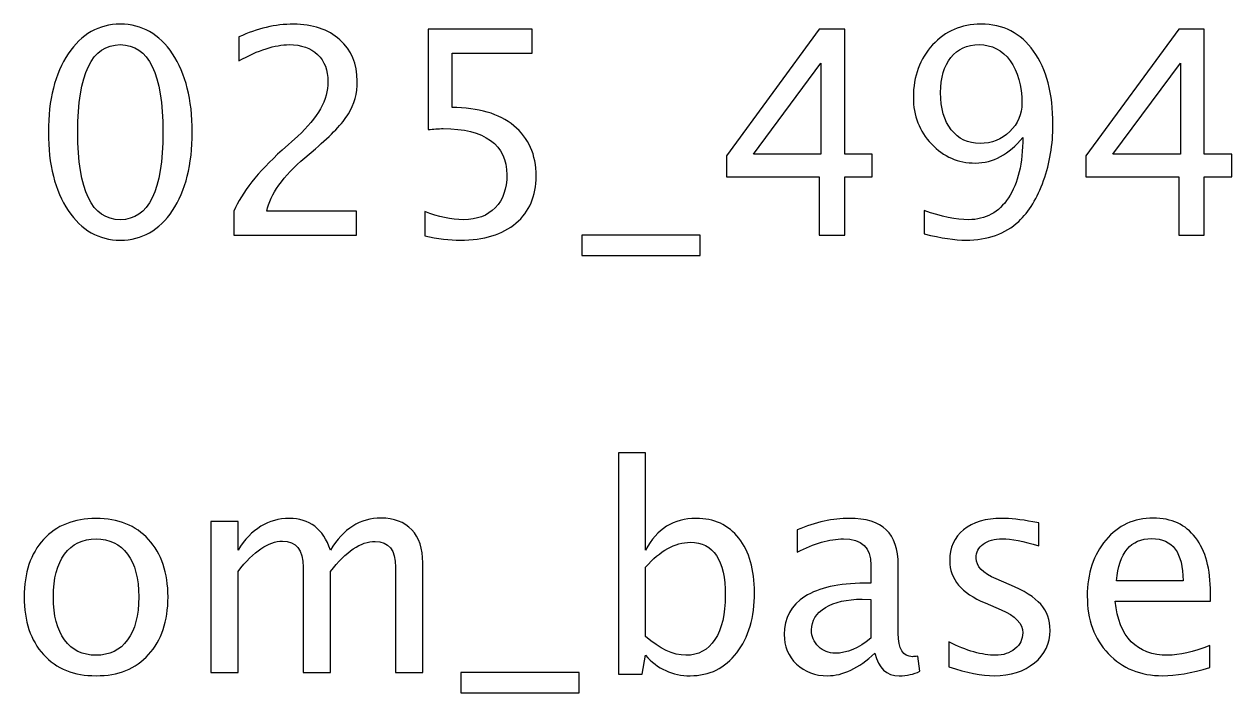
# Model space of a CAD drawing. Header units: centimetres. Extents: x -22 to 11.8, y -31.2 to 14.1.
# Drawn here: x 4.82 to 10.22, y 7.22 to 10.21 of the extents above; entities that cross this region are included whole.
import ezdxf

# ---------------------------------------------------------------- set-up
doc = ezdxf.new("R2010")
doc.units = ezdxf.units.CM
doc.header["$MEASUREMENT"] = 0
doc.layers.add('Layer 1', color=7, linetype='Continuous')

msp = doc.modelspace()

# ---------------------------------------------------------------- linework, layer by layer
at = {"layer": 'Layer 1'}
for points, knots in [([(5.2504, 9.24444), (5.15409, 9.24444), (5.07641, 9.28868), (5.01757, 9.37694), (5.01757, 9.37694), (4.95851, 9.46521), (4.92909, 9.58163), (4.92909, 9.72641), (4.92909, 9.72641), (4.92909, 9.87119), (4.95851, 9.9876), (5.01757, 10.07587), (5.01757, 10.07587), (5.07641, 10.16413), (5.15409, 10.20837), (5.2504, 10.20837), (5.2504, 10.20837), (5.34713, 10.20837), (5.42481, 10.16434), (5.48366, 10.07629), (5.48366, 10.07629), (5.54229, 9.98824), (5.57171, 9.87161), (5.57171, 9.72641), (5.57171, 9.72641), (5.57171, 9.58163), (5.54229, 9.46521), (5.48366, 9.37694), (5.48366, 9.37694), (5.42481, 9.28868), (5.34713, 9.24444), (5.2504, 9.24444)], [0, 0, 0, 0, 0.1111111, 0.1111111, 0.1111111, 0.1111111, 0.2222222, 0.2222222, 0.2222222, 0.2222222, 0.3333333, 0.3333333, 0.3333333, 0.3333333, 0.4444444, 0.4444444, 0.4444444, 0.4444444, 0.5555556, 0.5555556, 0.5555556, 0.5555556, 0.6666667, 0.6666667, 0.6666667, 0.6666667, 0.7777778, 0.7777778, 0.7777778, 0.7777778, 1, 1, 1, 1]), ([(5.75755, 9.2673), (5.75755, 9.2673), (5.75755, 9.37398), (5.75755, 9.37398), (5.75755, 9.37398), (5.79311, 9.45717), (5.86487, 9.54797), (5.97303, 9.64597), (5.97303, 9.64597), (5.97303, 9.64597), (6.04288, 9.70863), (6.04288, 9.70863), (6.04288, 9.70863), (6.13284, 9.79033), (6.17792, 9.87119), (6.17792, 9.95162), (6.17792, 9.95162), (6.17792, 10.00305), (6.16247, 10.04327), (6.13178, 10.07269), (6.13178, 10.07269), (6.10109, 10.10211), (6.05854, 10.11693), (6.00457, 10.11693), (6.00457, 10.11693), (5.94149, 10.11693), (5.86677, 10.0928), (5.78041, 10.04454), (5.78041, 10.04454), (5.78041, 10.04454), (5.78041, 10.15122), (5.78041, 10.15122), (5.78041, 10.15122), (5.8619, 10.18932), (5.94297, 10.20837), (6.02383, 10.20837), (6.02383, 10.20837), (6.10976, 10.20837), (6.17877, 10.1853), (6.23084, 10.13894), (6.23084, 10.13894), (6.2827, 10.09259), (6.30873, 10.03121), (6.30873, 9.95458), (6.30873, 9.95458), (6.30873, 9.89955), (6.29561, 9.85065), (6.26936, 9.80811), (6.26936, 9.80811), (6.2429, 9.76535), (6.19401, 9.71371), (6.12225, 9.65275), (6.12225, 9.65275), (6.12225, 9.65275), (6.07505, 9.61253), (6.07505, 9.61253), (6.07505, 9.61253), (5.97684, 9.52934), (5.92011, 9.44976), (5.90487, 9.37398), (5.90487, 9.37398), (5.90487, 9.37398), (6.30492, 9.37398), (6.30492, 9.37398), (6.30492, 9.37398), (6.30492, 9.37398), (6.30492, 9.2673), (6.30492, 9.2673), (6.30492, 9.2673), (6.30492, 9.2673), (5.75755, 9.2673), (5.75755, 9.2673)], [0, 0, 0, 0, 0.0526316, 0.0526316, 0.0526316, 0.0526316, 0.1052632, 0.1052632, 0.1052632, 0.1052632, 0.1578947, 0.1578947, 0.1578947, 0.1578947, 0.2105263, 0.2105263, 0.2105263, 0.2105263, 0.2631579, 0.2631579, 0.2631579, 0.2631579, 0.3157895, 0.3157895, 0.3157895, 0.3157895, 0.3684211, 0.3684211, 0.3684211, 0.3684211, 0.4210526, 0.4210526, 0.4210526, 0.4210526, 0.4736842, 0.4736842, 0.4736842, 0.4736842, 0.5263158, 0.5263158, 0.5263158, 0.5263158, 0.5789474, 0.5789474, 0.5789474, 0.5789474, 0.6315789, 0.6315789, 0.6315789, 0.6315789, 0.6842105, 0.6842105, 0.6842105, 0.6842105, 0.7368421, 0.7368421, 0.7368421, 0.7368421, 0.7894737, 0.7894737, 0.7894737, 0.7894737, 0.8421053, 0.8421053, 0.8421053, 0.8421053, 0.8947368, 0.8947368, 0.8947368, 0.8947368, 1, 1, 1, 1]), ([(8.8411, 9.27238), (8.8411, 9.27238), (8.8411, 9.37652), (8.8411, 9.37652), (8.8411, 9.37652), (8.91878, 9.34943), (8.98482, 9.33588), (9.03943, 9.33588), (9.03943, 9.33588), (9.11542, 9.33588), (9.1749, 9.36827), (9.21766, 9.43304), (9.21766, 9.43304), (9.26041, 9.49781), (9.28179, 9.58798), (9.28179, 9.70333), (9.28179, 9.70333), (9.21977, 9.62692), (9.14929, 9.58861), (9.07012, 9.58861), (9.07012, 9.58861), (8.99287, 9.58861), (8.92725, 9.61697), (8.87349, 9.67391), (8.87349, 9.67391), (8.81972, 9.73085), (8.79284, 9.80007), (8.79284, 9.88198), (8.79284, 9.88198), (8.79284, 9.97596), (8.82142, 10.05385), (8.87878, 10.11566), (8.87878, 10.11566), (8.93593, 10.17747), (9.00789, 10.20837), (9.09468, 10.20837), (9.09468, 10.20837), (9.19437, 10.20837), (9.2729, 10.16837), (9.33026, 10.08836), (9.33026, 10.08836), (9.38762, 10.00835), (9.41641, 9.89891), (9.41641, 9.75985), (9.41641, 9.75985), (9.41641, 9.67137), (9.40265, 9.58819), (9.37492, 9.51029), (9.37492, 9.51029), (9.3472, 9.43219), (9.31015, 9.37165), (9.26338, 9.32826), (9.26338, 9.32826), (9.20369, 9.27238), (9.12495, 9.24444), (9.02758, 9.24444), (9.02758, 9.24444), (8.97953, 9.24444), (8.91751, 9.25375), (8.8411, 9.27238)], [0, 0, 0, 0, 0.0625, 0.0625, 0.0625, 0.0625, 0.125, 0.125, 0.125, 0.125, 0.1875, 0.1875, 0.1875, 0.1875, 0.25, 0.25, 0.25, 0.25, 0.3125, 0.3125, 0.3125, 0.3125, 0.375, 0.375, 0.375, 0.375, 0.4375, 0.4375, 0.4375, 0.4375, 0.5, 0.5, 0.5, 0.5, 0.5625, 0.5625, 0.5625, 0.5625, 0.625, 0.625, 0.625, 0.625, 0.6875, 0.6875, 0.6875, 0.6875, 0.75, 0.75, 0.75, 0.75, 0.8125, 0.8125, 0.8125, 0.8125, 0.875, 0.875, 0.875, 0.875, 1, 1, 1, 1]), ([(6.61014, 9.26349), (6.61014, 9.26349), (6.61014, 9.37271), (6.61014, 9.37271), (6.61014, 9.37271), (6.67089, 9.34816), (6.72846, 9.33588), (6.7835, 9.33588), (6.7835, 9.33588), (6.84361, 9.33588), (6.89102, 9.35366), (6.92552, 9.38922), (6.92552, 9.38922), (6.96003, 9.42478), (6.97717, 9.47368), (6.97717, 9.53591), (6.97717, 9.53591), (6.97717, 9.60279), (6.95283, 9.65402), (6.90415, 9.68936), (6.90415, 9.68936), (6.85546, 9.72471), (6.78498, 9.74228), (6.6929, 9.74228), (6.6929, 9.74228), (6.67152, 9.74228), (6.64888, 9.7408), (6.62538, 9.73784), (6.62538, 9.73784), (6.62538, 9.73784), (6.62538, 10.18551), (6.62538, 10.18551), (6.62538, 10.18551), (6.62538, 10.18551), (7.0902, 10.18551), (7.0902, 10.18551), (7.0902, 10.18551), (7.0902, 10.18551), (7.0902, 10.07883), (7.0902, 10.07883), (7.0902, 10.07883), (7.0902, 10.07883), (6.73206, 10.07883), (6.73206, 10.07883), (6.73206, 10.07883), (6.73206, 10.07883), (6.73206, 9.83626), (6.73206, 9.83626), (6.73206, 9.83626), (6.85017, 9.83626), (6.94225, 9.80917), (7.0085, 9.75498), (7.0085, 9.75498), (7.07475, 9.70101), (7.10798, 9.62608), (7.10798, 9.53019), (7.10798, 9.53019), (7.10798, 9.44087), (7.07792, 9.37102), (7.01781, 9.32043), (7.01781, 9.32043), (6.9577, 9.26984), (6.87472, 9.24444), (6.76889, 9.24444), (6.76889, 9.24444), (6.72169, 9.24444), (6.66877, 9.25079), (6.61014, 9.26349)], [0, 0, 0, 0, 0.0555556, 0.0555556, 0.0555556, 0.0555556, 0.1111111, 0.1111111, 0.1111111, 0.1111111, 0.1666667, 0.1666667, 0.1666667, 0.1666667, 0.2222222, 0.2222222, 0.2222222, 0.2222222, 0.2777778, 0.2777778, 0.2777778, 0.2777778, 0.3333333, 0.3333333, 0.3333333, 0.3333333, 0.3888889, 0.3888889, 0.3888889, 0.3888889, 0.4444444, 0.4444444, 0.4444444, 0.4444444, 0.5, 0.5, 0.5, 0.5, 0.5555556, 0.5555556, 0.5555556, 0.5555556, 0.6111111, 0.6111111, 0.6111111, 0.6111111, 0.6666667, 0.6666667, 0.6666667, 0.6666667, 0.7222222, 0.7222222, 0.7222222, 0.7222222, 0.7777778, 0.7777778, 0.7777778, 0.7777778, 0.8333333, 0.8333333, 0.8333333, 0.8333333, 0.8888889, 0.8888889, 0.8888889, 0.8888889, 1, 1, 1, 1]), ([(8.37205, 9.2673), (8.37205, 9.2673), (8.37205, 9.52765), (8.37205, 9.52765), (8.37205, 9.52765), (8.37205, 9.52765), (7.95803, 9.52765), (7.95803, 9.52765), (7.95803, 9.52765), (7.95803, 9.52765), (7.95803, 9.62036), (7.95803, 9.62036), (7.95803, 9.62036), (7.95803, 9.62036), (8.37205, 10.18551), (8.37205, 10.18551), (8.37205, 10.18551), (8.37205, 10.18551), (8.48635, 10.18551), (8.48635, 10.18551), (8.48635, 10.18551), (8.48635, 10.18551), (8.48635, 9.62798), (8.48635, 9.62798), (8.48635, 9.62798), (8.48635, 9.62798), (8.60954, 9.62798), (8.60954, 9.62798), (8.60954, 9.62798), (8.60954, 9.62798), (8.60954, 9.52765), (8.60954, 9.52765), (8.60954, 9.52765), (8.60954, 9.52765), (8.48635, 9.52765), (8.48635, 9.52765), (8.48635, 9.52765), (8.48635, 9.52765), (8.48635, 9.2673), (8.48635, 9.2673), (8.48635, 9.2673), (8.48635, 9.2673), (8.37205, 9.2673), (8.37205, 9.2673)], [0, 0, 0, 0, 0.0833333, 0.0833333, 0.0833333, 0.0833333, 0.1666667, 0.1666667, 0.1666667, 0.1666667, 0.25, 0.25, 0.25, 0.25, 0.3333333, 0.3333333, 0.3333333, 0.3333333, 0.4166667, 0.4166667, 0.4166667, 0.4166667, 0.5, 0.5, 0.5, 0.5, 0.5833333, 0.5833333, 0.5833333, 0.5833333, 0.6666667, 0.6666667, 0.6666667, 0.6666667, 0.75, 0.75, 0.75, 0.75, 0.8333333, 0.8333333, 0.8333333, 0.8333333, 1, 1, 1, 1]), ([(9.97817, 9.2673), (9.97817, 9.2673), (9.97817, 9.52765), (9.97817, 9.52765), (9.97817, 9.52765), (9.97817, 9.52765), (9.56415, 9.52765), (9.56415, 9.52765), (9.56415, 9.52765), (9.56415, 9.52765), (9.56415, 9.62036), (9.56415, 9.62036), (9.56415, 9.62036), (9.56415, 9.62036), (9.97817, 10.18551), (9.97817, 10.18551), (9.97817, 10.18551), (9.97817, 10.18551), (10.09247, 10.18551), (10.09247, 10.18551), (10.09247, 10.18551), (10.09247, 10.18551), (10.09247, 9.62798), (10.09247, 9.62798), (10.09247, 9.62798), (10.09247, 9.62798), (10.21566, 9.62798), (10.21566, 9.62798), (10.21566, 9.62798), (10.21566, 9.62798), (10.21566, 9.52765), (10.21566, 9.52765), (10.21566, 9.52765), (10.21566, 9.52765), (10.09247, 9.52765), (10.09247, 9.52765), (10.09247, 9.52765), (10.09247, 9.52765), (10.09247, 9.2673), (10.09247, 9.2673), (10.09247, 9.2673), (10.09247, 9.2673), (9.97817, 9.2673), (9.97817, 9.2673)], [0, 0, 0, 0, 0.0833333, 0.0833333, 0.0833333, 0.0833333, 0.1666667, 0.1666667, 0.1666667, 0.1666667, 0.25, 0.25, 0.25, 0.25, 0.3333333, 0.3333333, 0.3333333, 0.3333333, 0.4166667, 0.4166667, 0.4166667, 0.4166667, 0.5, 0.5, 0.5, 0.5, 0.5833333, 0.5833333, 0.5833333, 0.5833333, 0.6666667, 0.6666667, 0.6666667, 0.6666667, 0.75, 0.75, 0.75, 0.75, 0.8333333, 0.8333333, 0.8333333, 0.8333333, 1, 1, 1, 1]), ([(5.25019, 9.33588), (5.3774, 9.33588), (5.4409, 9.46606), (5.4409, 9.72641), (5.4409, 9.72641), (5.4409, 9.98676), (5.3774, 10.11693), (5.25019, 10.11693), (5.25019, 10.11693), (5.1234, 10.11693), (5.0599, 9.98676), (5.0599, 9.72641), (5.0599, 9.72641), (5.0599, 9.46606), (5.1234, 9.33588), (5.25019, 9.33588)], [0, 0, 0, 0, 0.2, 0.2, 0.2, 0.2, 0.4, 0.4, 0.4, 0.4, 0.6, 0.6, 0.6, 0.6, 1, 1, 1, 1]), ([(8.91476, 9.90272), (8.91476, 9.83287), (8.93064, 9.77763), (8.96239, 9.73699), (8.96239, 9.73699), (8.99414, 9.69656), (9.03689, 9.67624), (9.09087, 9.67624), (9.09087, 9.67624), (9.14273, 9.67624), (9.18696, 9.69381), (9.22337, 9.72895), (9.22337, 9.72895), (9.25978, 9.76408), (9.27798, 9.80663), (9.27798, 9.85616), (9.27798, 9.85616), (9.27798, 9.93447), (9.26041, 9.99755), (9.22506, 10.04518), (9.22506, 10.04518), (9.18993, 10.09301), (9.14378, 10.11693), (9.08642, 10.11693), (9.08642, 10.11693), (9.03287, 10.11693), (8.99096, 10.09788), (8.96048, 10.05978), (8.96048, 10.05978), (8.93, 10.02168), (8.91476, 9.9694), (8.91476, 9.90272)], [0, 0, 0, 0, 0.1111111, 0.1111111, 0.1111111, 0.1111111, 0.2222222, 0.2222222, 0.2222222, 0.2222222, 0.3333333, 0.3333333, 0.3333333, 0.3333333, 0.4444444, 0.4444444, 0.4444444, 0.4444444, 0.5555556, 0.5555556, 0.5555556, 0.5555556, 0.6666667, 0.6666667, 0.6666667, 0.6666667, 0.7777778, 0.7777778, 0.7777778, 0.7777778, 1, 1, 1, 1]), ([(8.07847, 9.62798), (8.07847, 9.62798), (8.37967, 9.62798), (8.37967, 9.62798), (8.37967, 9.62798), (8.37967, 9.62798), (8.37967, 10.0348), (8.37967, 10.0348), (8.37967, 10.0348), (8.37967, 10.0348), (8.07847, 9.62798), (8.07847, 9.62798)], [0, 0, 0, 0, 0.25, 0.25, 0.25, 0.25, 0.5, 0.5, 0.5, 0.5, 1, 1, 1, 1]), ([(9.68459, 9.62798), (9.68459, 9.62798), (9.98579, 9.62798), (9.98579, 9.62798), (9.98579, 9.62798), (9.98579, 9.62798), (9.98579, 10.0348), (9.98579, 10.0348), (9.98579, 10.0348), (9.98579, 10.0348), (9.68459, 9.62798), (9.68459, 9.62798)], [0, 0, 0, 0, 0.25, 0.25, 0.25, 0.25, 0.5, 0.5, 0.5, 0.5, 1, 1, 1, 1]), ([(7.3116, 9.17586), (7.3116, 9.17586), (7.3116, 9.2673), (7.3116, 9.2673), (7.3116, 9.2673), (7.3116, 9.2673), (7.83992, 9.2673), (7.83992, 9.2673), (7.83992, 9.2673), (7.83992, 9.2673), (7.83992, 9.17586), (7.83992, 9.17586), (7.83992, 9.17586), (7.83992, 9.17586), (7.3116, 9.17586), (7.3116, 9.17586)], [0, 0, 0, 0, 0.2, 0.2, 0.2, 0.2, 0.4, 0.4, 0.4, 0.4, 0.6, 0.6, 0.6, 0.6, 1, 1, 1, 1]), ([(7.4751, 7.30811), (7.4751, 7.30811), (7.4751, 8.2949), (7.4751, 8.2949), (7.4751, 8.2949), (7.4751, 8.2949), (7.59702, 8.2949), (7.59702, 8.2949), (7.59702, 8.2949), (7.59702, 8.2949), (7.59702, 7.86162), (7.59702, 7.86162), (7.59702, 7.86162), (7.64697, 7.95581), (7.72212, 8.0028), (7.82223, 8.0028), (7.82223, 8.0028), (7.9033, 8.0028), (7.96701, 7.97338), (8.01358, 7.91432), (8.01358, 7.91432), (8.06015, 7.85527), (8.08343, 7.77462), (8.08343, 7.67239), (8.08343, 7.67239), (8.08343, 7.56105), (8.05697, 7.47109), (8.00427, 7.40294), (8.00427, 7.40294), (7.95156, 7.33457), (7.88214, 7.30049), (7.7962, 7.30049), (7.7962, 7.30049), (7.7164, 7.30049), (7.64994, 7.33097), (7.59702, 7.39214), (7.59702, 7.39214), (7.59702, 7.39214), (7.5822, 7.30811), (7.5822, 7.30811), (7.5822, 7.30811), (7.5822, 7.30811), (7.4751, 7.30811), (7.4751, 7.30811)], [0, 0, 0, 0, 0.0833333, 0.0833333, 0.0833333, 0.0833333, 0.1666667, 0.1666667, 0.1666667, 0.1666667, 0.25, 0.25, 0.25, 0.25, 0.3333333, 0.3333333, 0.3333333, 0.3333333, 0.4166667, 0.4166667, 0.4166667, 0.4166667, 0.5, 0.5, 0.5, 0.5, 0.5833333, 0.5833333, 0.5833333, 0.5833333, 0.6666667, 0.6666667, 0.6666667, 0.6666667, 0.75, 0.75, 0.75, 0.75, 0.8333333, 0.8333333, 0.8333333, 0.8333333, 1, 1, 1, 1]), ([(5.14211, 7.30049), (5.04326, 7.30049), (4.96495, 7.33203), (4.90737, 7.39511), (4.90737, 7.39511), (4.84959, 7.45818), (4.8208, 7.54391), (4.8208, 7.65207), (4.8208, 7.65207), (4.8208, 7.76002), (4.84959, 7.84553), (4.90737, 7.9084), (4.90737, 7.9084), (4.96495, 7.97126), (5.04326, 8.0028), (5.14211, 8.0028), (5.14211, 8.0028), (5.24096, 8.0028), (5.31928, 7.97126), (5.37685, 7.9084), (5.37685, 7.9084), (5.43463, 7.84553), (5.46342, 7.76002), (5.46342, 7.65207), (5.46342, 7.65207), (5.46342, 7.54391), (5.43463, 7.45818), (5.37685, 7.39511), (5.37685, 7.39511), (5.31928, 7.33203), (5.24096, 7.30049), (5.14211, 7.30049)], [0, 0, 0, 0, 0.1111111, 0.1111111, 0.1111111, 0.1111111, 0.2222222, 0.2222222, 0.2222222, 0.2222222, 0.3333333, 0.3333333, 0.3333333, 0.3333333, 0.4444444, 0.4444444, 0.4444444, 0.4444444, 0.5555556, 0.5555556, 0.5555556, 0.5555556, 0.6666667, 0.6666667, 0.6666667, 0.6666667, 0.7777778, 0.7777778, 0.7777778, 0.7777778, 1, 1, 1, 1]), ([(5.65434, 7.31573), (5.65434, 7.31573), (5.65434, 7.98883), (5.65434, 7.98883), (5.65434, 7.98883), (5.65434, 7.98883), (5.77626, 7.98883), (5.77626, 7.98883), (5.77626, 7.98883), (5.77626, 7.98883), (5.77626, 7.86162), (5.77626, 7.86162), (5.77626, 7.86162), (5.83574, 7.95581), (5.91194, 8.0028), (6.00528, 8.0028), (6.00528, 8.0028), (6.09524, 8.0028), (6.15641, 7.95581), (6.18901, 7.86162), (6.18901, 7.86162), (6.2468, 7.95666), (6.32215, 8.00407), (6.41465, 8.00407), (6.41465, 8.00407), (6.4737, 8.00407), (6.51963, 7.98671), (6.55244, 7.95179), (6.55244, 7.95179), (6.58525, 7.91686), (6.60176, 7.86797), (6.60176, 7.8051), (6.60176, 7.8051), (6.60176, 7.8051), (6.60176, 7.31573), (6.60176, 7.31573), (6.60176, 7.31573), (6.60176, 7.31573), (6.47984, 7.31573), (6.47984, 7.31573), (6.47984, 7.31573), (6.47984, 7.31573), (6.47984, 7.785), (6.47984, 7.785), (6.47984, 7.785), (6.47984, 7.86162), (6.44936, 7.89993), (6.3884, 7.89993), (6.3884, 7.89993), (6.32511, 7.89993), (6.25865, 7.85527), (6.18901, 7.76573), (6.18901, 7.76573), (6.18901, 7.76573), (6.18901, 7.31573), (6.18901, 7.31573), (6.18901, 7.31573), (6.18901, 7.31573), (6.06709, 7.31573), (6.06709, 7.31573), (6.06709, 7.31573), (6.06709, 7.31573), (6.06709, 7.78542), (6.06709, 7.78542), (6.06709, 7.78542), (6.06709, 7.86268), (6.03619, 7.9012), (5.97417, 7.9012), (5.97417, 7.9012), (5.91257, 7.9012), (5.84653, 7.85633), (5.77626, 7.76637), (5.77626, 7.76637), (5.77626, 7.76637), (5.77626, 7.31573), (5.77626, 7.31573), (5.77626, 7.31573), (5.77626, 7.31573), (5.65434, 7.31573), (5.65434, 7.31573)], [0, 0, 0, 0, 0.047619, 0.047619, 0.047619, 0.047619, 0.0952381, 0.0952381, 0.0952381, 0.0952381, 0.1428571, 0.1428571, 0.1428571, 0.1428571, 0.1904762, 0.1904762, 0.1904762, 0.1904762, 0.2380952, 0.2380952, 0.2380952, 0.2380952, 0.2857143, 0.2857143, 0.2857143, 0.2857143, 0.3333333, 0.3333333, 0.3333333, 0.3333333, 0.3809524, 0.3809524, 0.3809524, 0.3809524, 0.4285714, 0.4285714, 0.4285714, 0.4285714, 0.4761905, 0.4761905, 0.4761905, 0.4761905, 0.5238095, 0.5238095, 0.5238095, 0.5238095, 0.5714286, 0.5714286, 0.5714286, 0.5714286, 0.6190476, 0.6190476, 0.6190476, 0.6190476, 0.6666667, 0.6666667, 0.6666667, 0.6666667, 0.7142857, 0.7142857, 0.7142857, 0.7142857, 0.7619048, 0.7619048, 0.7619048, 0.7619048, 0.8095238, 0.8095238, 0.8095238, 0.8095238, 0.8571429, 0.8571429, 0.8571429, 0.8571429, 0.9047619, 0.9047619, 0.9047619, 0.9047619, 1, 1, 1, 1]), ([(8.62127, 7.40146), (8.54804, 7.33415), (8.47755, 7.30049), (8.40982, 7.30049), (8.40982, 7.30049), (8.35415, 7.30049), (8.30779, 7.31785), (8.27118, 7.35277), (8.27118, 7.35277), (8.23435, 7.3877), (8.21593, 7.43172), (8.21593, 7.48485), (8.21593, 7.48485), (8.21593, 7.5583), (8.24683, 7.61482), (8.30864, 7.65419), (8.30864, 7.65419), (8.37045, 7.69356), (8.45914, 7.71324), (8.57471, 7.71324), (8.57471, 7.71324), (8.57471, 7.71324), (8.60328, 7.71324), (8.60328, 7.71324), (8.60328, 7.71324), (8.60328, 7.71324), (8.60328, 7.79431), (8.60328, 7.79431), (8.60328, 7.79431), (8.60328, 7.87241), (8.56264, 7.91136), (8.48115, 7.91136), (8.48115, 7.91136), (8.41807, 7.91136), (8.34907, 7.89146), (8.27435, 7.85167), (8.27435, 7.85167), (8.27435, 7.85167), (8.27435, 7.952), (8.27435, 7.952), (8.27435, 7.952), (8.35648, 7.98587), (8.43395, 8.0028), (8.50655, 8.0028), (8.50655, 8.0028), (8.58127, 8.0028), (8.63651, 7.98587), (8.67186, 7.95179), (8.67186, 7.95179), (8.70742, 7.91771), (8.7252, 7.86522), (8.7252, 7.79431), (8.7252, 7.79431), (8.7252, 7.79431), (8.7252, 7.49014), (8.7252, 7.49014), (8.7252, 7.49014), (8.7252, 7.42051), (8.74658, 7.38558), (8.78955, 7.38558), (8.78955, 7.38558), (8.79484, 7.38558), (8.80267, 7.38643), (8.81304, 7.38812), (8.81304, 7.38812), (8.81304, 7.38812), (8.82172, 7.32039), (8.82172, 7.32039), (8.82172, 7.32039), (8.79399, 7.30705), (8.76351, 7.30049), (8.73007, 7.30049), (8.73007, 7.30049), (8.67313, 7.30049), (8.63694, 7.33415), (8.62127, 7.40146)], [0, 0, 0, 0, 0.05, 0.05, 0.05, 0.05, 0.1, 0.1, 0.1, 0.1, 0.15, 0.15, 0.15, 0.15, 0.2, 0.2, 0.2, 0.2, 0.25, 0.25, 0.25, 0.25, 0.3, 0.3, 0.3, 0.3, 0.35, 0.35, 0.35, 0.35, 0.4, 0.4, 0.4, 0.4, 0.45, 0.45, 0.45, 0.45, 0.5, 0.5, 0.5, 0.5, 0.55, 0.55, 0.55, 0.55, 0.6, 0.6, 0.6, 0.6, 0.65, 0.65, 0.65, 0.65, 0.7, 0.7, 0.7, 0.7, 0.75, 0.75, 0.75, 0.75, 0.8, 0.8, 0.8, 0.8, 0.85, 0.85, 0.85, 0.85, 0.9, 0.9, 0.9, 0.9, 1, 1, 1, 1]), ([(8.95147, 7.33986), (8.95147, 7.33986), (8.95147, 7.45162), (8.95147, 7.45162), (8.95147, 7.45162), (9.03127, 7.41183), (9.10048, 7.39193), (9.15954, 7.39193), (9.15954, 7.39193), (9.19468, 7.39193), (9.22389, 7.40146), (9.24696, 7.42051), (9.24696, 7.42051), (9.27003, 7.43934), (9.28167, 7.46305), (9.28167, 7.49163), (9.28167, 7.49163), (9.28167, 7.53332), (9.24929, 7.56783), (9.18452, 7.59513), (9.18452, 7.59513), (9.18452, 7.59513), (9.11318, 7.6254), (9.11318, 7.6254), (9.11318, 7.6254), (9.00799, 7.669), (8.95528, 7.73208), (8.95528, 7.81399), (8.95528, 7.81399), (8.95528, 7.87263), (8.97602, 7.91877), (9.01751, 7.95242), (9.01751, 7.95242), (9.059, 7.98608), (9.11594, 8.0028), (9.18811, 8.0028), (9.18811, 8.0028), (9.22558, 8.0028), (9.27215, 7.99772), (9.32739, 7.98735), (9.32739, 7.98735), (9.32739, 7.98735), (9.35279, 7.98248), (9.35279, 7.98248), (9.35279, 7.98248), (9.35279, 7.98248), (9.35279, 7.88088), (9.35279, 7.88088), (9.35279, 7.88088), (9.28485, 7.9012), (9.23066, 7.91136), (9.19023, 7.91136), (9.19023, 7.91136), (9.15467, 7.91136), (9.12652, 7.90353), (9.10514, 7.88808), (9.10514, 7.88808), (9.08397, 7.87263), (9.07339, 7.85188), (9.07339, 7.82585), (9.07339, 7.82585), (9.07339, 7.78923), (9.10302, 7.75811), (9.1625, 7.73293), (9.1625, 7.73293), (9.1625, 7.73293), (9.22113, 7.70816), (9.22113, 7.70816), (9.22113, 7.70816), (9.2876, 7.68022), (9.33459, 7.65059), (9.3621, 7.61947), (9.3621, 7.61947), (9.38983, 7.58836), (9.40359, 7.54941), (9.40359, 7.50284), (9.40359, 7.50284), (9.40359, 7.44379), (9.38031, 7.39532), (9.33353, 7.35743), (9.33353, 7.35743), (9.28696, 7.31954), (9.22727, 7.30049), (9.15467, 7.30049), (9.15467, 7.30049), (9.09879, 7.30049), (9.03127, 7.31361), (8.95147, 7.33986)], [0, 0, 0, 0, 0.0434783, 0.0434783, 0.0434783, 0.0434783, 0.0869565, 0.0869565, 0.0869565, 0.0869565, 0.1304348, 0.1304348, 0.1304348, 0.1304348, 0.173913, 0.173913, 0.173913, 0.173913, 0.2173913, 0.2173913, 0.2173913, 0.2173913, 0.2608696, 0.2608696, 0.2608696, 0.2608696, 0.3043478, 0.3043478, 0.3043478, 0.3043478, 0.3478261, 0.3478261, 0.3478261, 0.3478261, 0.3913043, 0.3913043, 0.3913043, 0.3913043, 0.4347826, 0.4347826, 0.4347826, 0.4347826, 0.4782609, 0.4782609, 0.4782609, 0.4782609, 0.5217391, 0.5217391, 0.5217391, 0.5217391, 0.5652174, 0.5652174, 0.5652174, 0.5652174, 0.6086957, 0.6086957, 0.6086957, 0.6086957, 0.6521739, 0.6521739, 0.6521739, 0.6521739, 0.6956522, 0.6956522, 0.6956522, 0.6956522, 0.7391304, 0.7391304, 0.7391304, 0.7391304, 0.7826087, 0.7826087, 0.7826087, 0.7826087, 0.826087, 0.826087, 0.826087, 0.826087, 0.8695652, 0.8695652, 0.8695652, 0.8695652, 0.9130435, 0.9130435, 0.9130435, 0.9130435, 1, 1, 1, 1]), ([(10.11712, 7.33732), (10.03521, 7.31277), (9.96514, 7.30049), (9.90672, 7.30049), (9.90672, 7.30049), (9.80703, 7.30049), (9.72596, 7.33351), (9.66352, 7.39934), (9.66352, 7.39934), (9.60108, 7.46517), (9.56975, 7.55047), (9.56975, 7.65546), (9.56975, 7.65546), (9.56975, 7.75727), (9.59727, 7.84088), (9.65251, 7.90628), (9.65251, 7.90628), (9.70776, 7.97147), (9.77845, 8.00407), (9.8646, 8.00407), (9.8646, 8.00407), (9.94609, 8.00407), (10.00917, 7.97507), (10.05362, 7.91708), (10.05362, 7.91708), (10.09807, 7.85908), (10.1203, 7.77695), (10.1203, 7.67048), (10.1203, 7.67048), (10.1203, 7.67048), (10.11966, 7.63323), (10.11966, 7.63323), (10.11966, 7.63323), (10.11966, 7.63323), (9.69421, 7.63323), (9.69421, 7.63323), (9.69421, 7.63323), (9.71199, 7.47236), (9.79052, 7.39193), (9.92958, 7.39193), (9.92958, 7.39193), (9.9806, 7.39193), (10.04304, 7.40632), (10.11712, 7.43511), (10.11712, 7.43511), (10.11712, 7.43511), (10.11712, 7.33732), (10.11712, 7.33732)], [0, 0, 0, 0, 0.0769231, 0.0769231, 0.0769231, 0.0769231, 0.1538462, 0.1538462, 0.1538462, 0.1538462, 0.2307692, 0.2307692, 0.2307692, 0.2307692, 0.3076923, 0.3076923, 0.3076923, 0.3076923, 0.3846154, 0.3846154, 0.3846154, 0.3846154, 0.4615385, 0.4615385, 0.4615385, 0.4615385, 0.5384615, 0.5384615, 0.5384615, 0.5384615, 0.6153846, 0.6153846, 0.6153846, 0.6153846, 0.6923077, 0.6923077, 0.6923077, 0.6923077, 0.7692308, 0.7692308, 0.7692308, 0.7692308, 0.8461538, 0.8461538, 0.8461538, 0.8461538, 1, 1, 1, 1]), ([(5.1419, 7.39193), (5.20222, 7.39193), (5.24921, 7.41458), (5.28266, 7.46009), (5.28266, 7.46009), (5.31589, 7.50538), (5.33261, 7.56952), (5.33261, 7.65207), (5.33261, 7.65207), (5.33261, 7.73441), (5.31589, 7.79833), (5.28266, 7.84363), (5.28266, 7.84363), (5.24921, 7.88871), (5.20222, 7.91136), (5.1419, 7.91136), (5.1419, 7.91136), (5.08136, 7.91136), (5.03437, 7.88871), (5.00135, 7.84363), (5.00135, 7.84363), (4.96812, 7.79833), (4.95161, 7.73441), (4.95161, 7.65207), (4.95161, 7.65207), (4.95161, 7.56952), (4.96812, 7.50538), (5.00135, 7.46009), (5.00135, 7.46009), (5.03437, 7.41458), (5.08136, 7.39193), (5.1419, 7.39193)], [0, 0, 0, 0, 0.1111111, 0.1111111, 0.1111111, 0.1111111, 0.2222222, 0.2222222, 0.2222222, 0.2222222, 0.3333333, 0.3333333, 0.3333333, 0.3333333, 0.4444444, 0.4444444, 0.4444444, 0.4444444, 0.5555556, 0.5555556, 0.5555556, 0.5555556, 0.6666667, 0.6666667, 0.6666667, 0.6666667, 0.7777778, 0.7777778, 0.7777778, 0.7777778, 1, 1, 1, 1]), ([(7.59702, 7.47617), (7.65989, 7.42008), (7.71979, 7.39193), (7.77673, 7.39193), (7.77673, 7.39193), (7.83282, 7.39193), (7.87621, 7.41543), (7.90669, 7.4622), (7.90669, 7.4622), (7.93738, 7.50898), (7.95262, 7.57481), (7.95262, 7.6599), (7.95262, 7.6599), (7.95262, 7.81738), (7.90055, 7.89612), (7.79641, 7.89612), (7.79641, 7.89612), (7.72825, 7.89612), (7.66179, 7.85929), (7.59702, 7.78542), (7.59702, 7.78542), (7.59702, 7.78542), (7.59702, 7.47617), (7.59702, 7.47617)], [0, 0, 0, 0, 0.1428571, 0.1428571, 0.1428571, 0.1428571, 0.2857143, 0.2857143, 0.2857143, 0.2857143, 0.4285714, 0.4285714, 0.4285714, 0.4285714, 0.5714286, 0.5714286, 0.5714286, 0.5714286, 0.7142857, 0.7142857, 0.7142857, 0.7142857, 1, 1, 1, 1]), ([(9.70056, 7.72467), (9.70056, 7.72467), (9.99774, 7.72467), (9.99774, 7.72467), (9.99774, 7.72467), (9.99774, 7.84998), (9.95096, 7.91263), (9.85762, 7.91263), (9.85762, 7.91263), (9.76364, 7.91263), (9.71136, 7.84998), (9.70056, 7.72467)], [0, 0, 0, 0, 0.25, 0.25, 0.25, 0.25, 0.5, 0.5, 0.5, 0.5, 1, 1, 1, 1]), ([(8.60328, 7.46792), (8.60328, 7.46792), (8.60328, 7.64085), (8.60328, 7.64085), (8.60328, 7.64085), (8.60328, 7.64085), (8.56412, 7.64212), (8.56412, 7.64212), (8.56412, 7.64212), (8.49639, 7.64212), (8.44178, 7.62963), (8.40008, 7.60466), (8.40008, 7.60466), (8.35859, 7.57947), (8.33785, 7.54624), (8.33785, 7.50475), (8.33785, 7.50475), (8.33785, 7.47575), (8.34822, 7.4512), (8.36875, 7.43109), (8.36875, 7.43109), (8.3895, 7.41098), (8.41469, 7.40082), (8.44453, 7.40082), (8.44453, 7.40082), (8.49533, 7.40082), (8.54825, 7.42326), (8.60328, 7.46792)], [0, 0, 0, 0, 0.125, 0.125, 0.125, 0.125, 0.25, 0.25, 0.25, 0.25, 0.375, 0.375, 0.375, 0.375, 0.5, 0.5, 0.5, 0.5, 0.625, 0.625, 0.625, 0.625, 0.75, 0.75, 0.75, 0.75, 1, 1, 1, 1]), ([(6.77152, 7.22429), (6.77152, 7.22429), (6.77152, 7.31573), (6.77152, 7.31573), (6.77152, 7.31573), (6.77152, 7.31573), (7.29984, 7.31573), (7.29984, 7.31573), (7.29984, 7.31573), (7.29984, 7.31573), (7.29984, 7.22429), (7.29984, 7.22429), (7.29984, 7.22429), (7.29984, 7.22429), (6.77152, 7.22429), (6.77152, 7.22429)], [0, 0, 0, 0, 0.2, 0.2, 0.2, 0.2, 0.4, 0.4, 0.4, 0.4, 0.6, 0.6, 0.6, 0.6, 1, 1, 1, 1])]:
    msp.add_open_spline(points, degree=3, knots=knots, dxfattribs=at)

doc.saveas('drawing.dxf')
